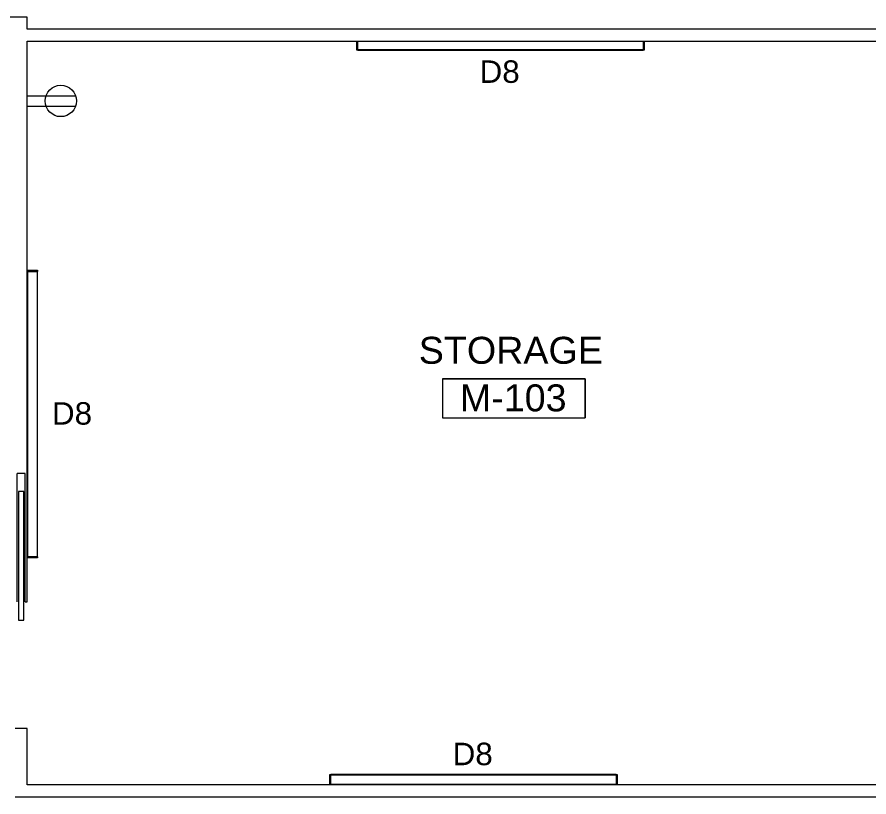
# Model space of a CAD drawing. Header units: inches. Extents: x 1135 to 11974, y 1600 to 2477.
# Drawn here: x 1449.8 to 1734.2, y 1908.3 to 2168.6 of the extents above; entities that cross this region are included whole.
import ezdxf

# ---------------------------------------------------------------- set-up
doc = ezdxf.new("R2010")
doc.units = ezdxf.units.IN
doc.header["$MEASUREMENT"] = 0
for name, color, linetype, lineweight in [('A-ANNO-NOTE', 4, 'Continuous', 9), ('A-AREA-IDEN', 1, 'Continuous', 20), ('A-DOOR', 8, 'Continuous', 9), ('A-WALL', 47, 'Continuous', 13), ('E-LITE-EQPM', 4, 'Continuous', 9), ('E-LITE-EQPM-IDEN', 8, 'Continuous', 9)]:
    doc.layers.add(name, color=color, linetype=linetype, lineweight=lineweight)
doc.styles.add('Arial_1', font='arial.ttf', dxfattribs={"height": 9})
doc.styles.add('Arial_2', font='arial.ttf', dxfattribs={"height": 7.5})

# ---------------------------------------------------------------- blocks, each defined once
blk = doc.blocks.new('DOOR-SNGL-POCKET DOOR_FOX_ - 4080 - SNGL - POCKET DOOR 2-4284925-MEZ - Tel_Data_Elec Plan')
at = {"layer": 'A-DOOR'}
for p, q in [((58, 0.875), (15, 0.875)), ((15, 0.875), (15, -0.875)), ((21.125, 1.375), (64, 1.375)), ((58, -0.875), (58, 0.875)), ((64, -1.375), (64, 1.375)), ((15, -0.875), (58, -0.875)), ((21.125, -1.375), (64, -1.375))]:
    blk.add_line(p, q, dxfattribs=at)
blk = doc.blocks.new('FORM Room Tag - Name _ Number-2260771-MEZ - Tel_Data_Elec Plan')
at = {"layer": 'A-AREA-IDEN'}
for p, q in [((-0.2444, -0.0231), (-0.2444, -0.1589)), ((-0.2444, -0.0231), (0.2515, -0.0231)), ((0.2515, -0.0231), (-0.2444, -0.0231)), ((-0.2444, -0.0231), (-0.2444, -0.1589)), ((0.2515, -0.0231), (0.2515, -0.1589)), ((0.2515, -0.1589), (0.2515, -0.0231)), ((-0.2444, -0.1589), (0.2515, -0.1589)), ((-0.2444, -0.1589), (0.2515, -0.1589))]:
    blk.add_line(p, q, dxfattribs=at)
blk = doc.blocks.new('a-light Accolade D3 - Wall Mount - 8_-0_-4118561-REFLECTED CEILING PLAN - MEZZANINE')
at = {"layer": 'E-LITE-EQPM'}
for p, q in [((-48, 3.5), (-47.62, 3.5)), ((-48, 0), (-48, 3.5)), ((47.62, 3.5), (-47.62, 3.5)), ((-47.62, 3.38), (-47.62, 3.5)), ((-47.62, 3.5), (-47.62, 3.38)), ((-47.62, 0.15), (-47.62, 3.38)), ((-47.62, 3.38), (47.62, 3.38)), ((47.62, 3.5), (47.62, 3.38)), ((47.62, 3.38), (47.62, 3.5)), ((47.62, 3.5), (48, 3.5)), ((47.62, 3.38), (47.62, 0.15)), ((48, 3.5), (48, 0)), ((-47.62, 0), (-47.62, 0.15)), ((47.62, 0.15), (-47.62, 0.15)), ((-47.62, 0.15), (-47.62, 0)), ((-47.5, 0.13), (47.5, 0.13)), ((47.62, 0.15), (47.62, 0)), ((47.62, 0), (47.62, 0.15))]:
    blk.add_line(p, q, dxfattribs=at)
blk = doc.blocks.new('a-light Accolade D3 - Wall Mount - 8_-0_-V7-REFLECTED CEILING PLAN - MEZZANINE')
at = {"layer": 'E-LITE-EQPM'}
for p, q in [((-48, 3.5), (-47.62, 3.5)), ((-48, 0.49), (-48, 3.5)), ((47.62, 3.5), (-47.62, 3.5)), ((-47.62, 3.38), (-47.62, 3.5)), ((-47.62, 3.5), (-47.62, 3.38)), ((-47.62, 0.49), (-47.62, 3.38)), ((-47.62, 3.38), (47.62, 3.38)), ((47.62, 3.5), (47.62, 3.38)), ((47.62, 3.38), (47.62, 3.5)), ((47.62, 3.5), (48, 3.5)), ((47.62, 3.38), (47.62, 0.49)), ((48, 3.5), (48, 0.49))]:
    blk.add_line(p, q, dxfattribs=at)
blk = doc.blocks.new('a-light Accolade D3 - Wall Mount - 8_-0_-V8-REFLECTED CEILING PLAN - MEZZANINE')
at = {"layer": 'E-LITE-EQPM'}
for p, q in [((-48, 3.5), (-47.62, 3.5)), ((-48, 0), (-48, 3.5)), ((47.62, 3.5), (-47.62, 3.5)), ((-47.62, 3.38), (-47.62, 3.5)), ((-47.62, 3.5), (-47.62, 3.38)), ((-47.62, 0.15), (-47.62, 3.38)), ((-47.62, 3.38), (47.62, 3.38)), ((47.62, 3.5), (47.62, 3.38)), ((47.62, 3.38), (47.62, 3.5)), ((47.62, 3.5), (48, 3.5)), ((47.62, 3.38), (47.62, 0.15)), ((48, 3.5), (48, 0)), ((-47.62, 0), (-47.62, 0.15)), ((47.62, 0.15), (-47.62, 0.15)), ((-47.62, 0.15), (-47.62, 0)), ((-47.5, 0.13), (47.5, 0.13)), ((47.62, 0.15), (47.62, 0)), ((47.62, 0), (47.62, 0.15))]:
    blk.add_line(p, q, dxfattribs=at)

msp = doc.modelspace()

# ---------------------------------------------------------------- linework, layer by layer
at = {"layer": 'A-ANNO-NOTE'}
for p, q in [((1453.18, 2142.32), (1469.38, 2142.32)), ((1453.18, 2138.83), (1469.38, 2138.83))]:
    msp.add_line(p, q, dxfattribs=at)
msp.add_circle((1464.42, 2140.57), 5.25, dxfattribs=at)
at = {"layer": 'A-WALL'}
for p, q in [((1453.18, 2168.57), (1428.24, 2168.57)), ((1453.18, 2164.57), (1453.18, 2168.57)), ((1764.71, 2164.57), (1453.18, 2164.57)), ((1453.18, 2160.57), (1764.71, 2160.57)), ((1453.18, 1973.38), (1453.18, 2160.57)), ((1452.55, 1973.38), (1453.18, 1973.38)), ((1453.18, 1931.13), (1449.18, 1931.13)), ((1453.18, 1912.25), (1453.18, 1931.13)), ((1764.71, 1912.25), (1453.18, 1912.25)), ((1449.18, 1908.25), (1764.71, 1908.25))]:
    msp.add_line(p, q, dxfattribs=at)

# ---------------------------------------------------------------- block references
at = {"layer": 'A-AREA-IDEN', "xscale": 95.99999999999994, "yscale": 95.99999999999994, "zscale": 95.99999999999994}
msp.add_blockref('FORM Room Tag - Name _ Number-2260771-MEZ - Tel_Data_Elec Plan', (1615.28, 2050), dxfattribs=at)
at = {"layer": 'A-DOOR', "rotation": 89.9999999999999}
msp.add_blockref('DOOR-SNGL-POCKET DOOR_FOX_ - 4080 - SNGL - POCKET DOOR 2-4284925-MEZ - Tel_Data_Elec Plan', (1451.18, 1952.25), dxfattribs=at)
at = {"layer": 'E-LITE-EQPM'}
for name, p, rotation in [('a-light Accolade D3 - Wall Mount - 8_-0_-V7-REFLECTED CEILING PLAN - MEZZANINE', (1611.21, 2161.06), 180), ('a-light Accolade D3 - Wall Mount - 8_-0_-4118561-REFLECTED CEILING PLAN - MEZZANINE', (1453.18, 2036.06), 270)]:
    msp.add_blockref(name, p, dxfattribs=dict(at, rotation=rotation))
msp.add_blockref('a-light Accolade D3 - Wall Mount - 8_-0_-V8-REFLECTED CEILING PLAN - MEZZANINE', (1602.21, 1912.25), dxfattribs=at)

# ---------------------------------------------------------------- texts
at = {"layer": 'A-AREA-IDEN', "char_height": 9, "attachment_point": 1, "style": 'Arial_1'}
for s, insert, width in [('STORAGE', (1583.92, 2061.84), 75.75), ('M-103', (1597.63, 2045.96), 43.632)]:
    msp.add_mtext(s, dxfattribs=dict(at, insert=insert, width=width))
at = {"layer": 'E-LITE-EQPM-IDEN', "char_height": 7.5, "width": 16.665, "attachment_point": 1, "style": 'Arial_2'}
for insert in [(1604.23, 2154.1), (1461.46, 2040.02), (1595.23, 1926.35)]:
    msp.add_mtext('D8', dxfattribs=dict(at, insert=insert))

doc.saveas('drawing.dxf')
